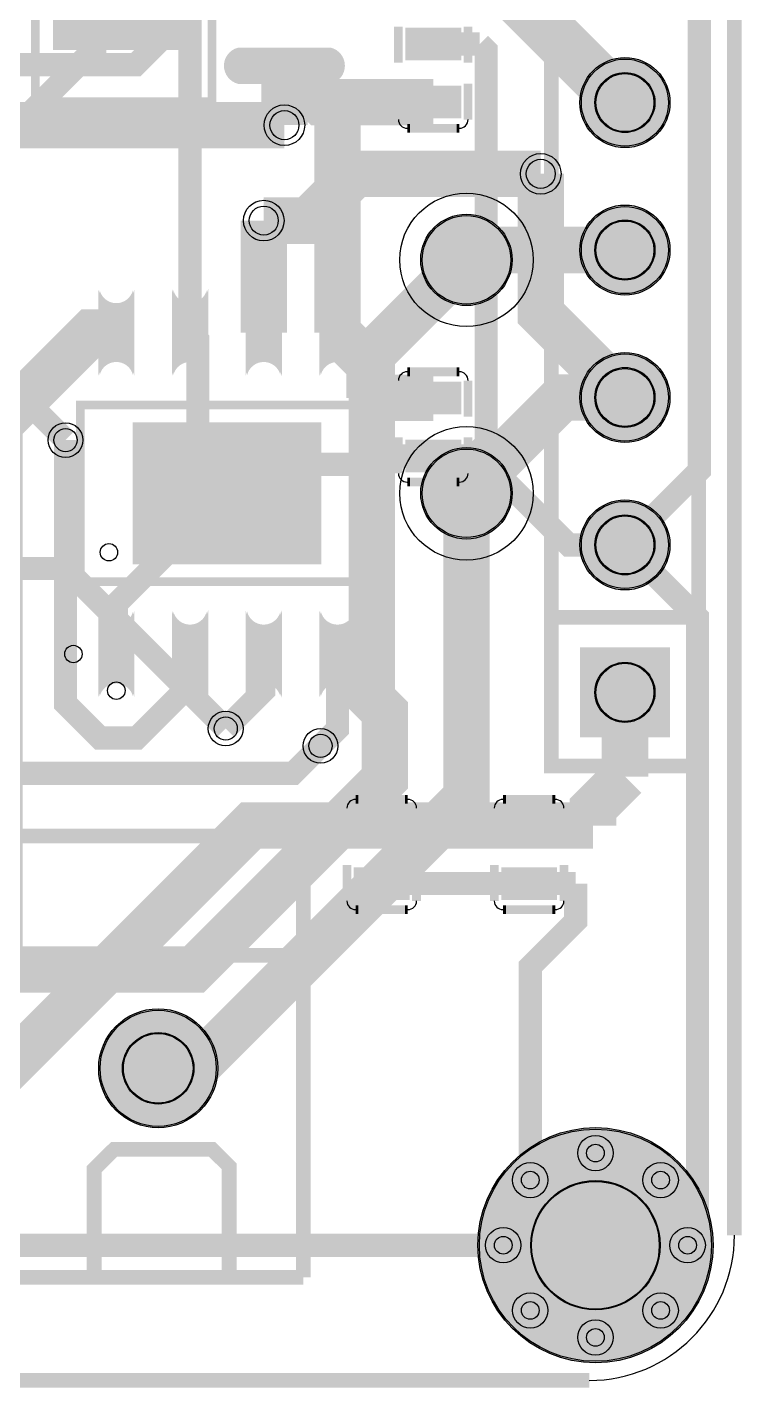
# Model space of a CAD drawing. Header units: millimetres. Extents: x -0.1 to 25.1, y -37.1 to 0.1.
# Drawn here: x 12.82 to 25.13, y -37.13 to -13.69 of the extents above; entities that cross this region are included whole.
import ezdxf

# ---------------------------------------------------------------- set-up
doc = ezdxf.new("R2010")
doc.units = ezdxf.units.MM
for name, color, linetype, true_color in [('BoardOutLine', 7, 'Continuous', 0xff00ff), ('BottomLayer', 7, 'Continuous', 0x0000ff), ('BottomPasteMaskLayer', 7, 'Continuous', 0x800000), ('BottomSilkLayer', 7, 'Continuous', 0x66cc33), ('BottomSolderMaskLayer', 7, 'Continuous', 0xaa00ff), ('Document', 7, 'Continuous', 0xffffff), ('Hole', 7, 'Continuous', 0x222222), ('Multi-Layer', 7, 'Continuous', 0xc0c0c0), ('TopLayer', 7, 'Continuous', 0xff0000), ('TopPasteMaskLayer', 7, 'Continuous', 0x808080), ('TopSilkLayer', 7, 'Continuous', 0xffcc00), ('TopSolderMaskLayer', 7, 'Continuous', 0x800080)]:
    doc.layers.add(name, color=color, linetype=linetype, true_color=true_color)

msp = doc.modelspace()

# ---------------------------------------------------------------- hatches: boundary and pattern name
at = {"layer": 'BottomLayer'}
for points in [[(19.621500000000026, -17.695418000000018, 1), (21.145500000000027, -17.695418000000018, 1)], [(19.621500000000026, -21.7170000000001, 1), (21.145500000000027, -21.7170000000001, 1)]]:
    msp.add_hatch(color=256, dxfattribs=at).paths.add_polyline_path(points)
at = {"layer": 'BottomPasteMaskLayer'}
for points in [[(19.621500000000026, -17.695418000000018, 1), (21.145500000000027, -17.695418000000018, 1)], [(19.621500000000026, -21.7170000000001, 1), (21.145500000000027, -21.7170000000001, 1)]]:
    msp.add_hatch(color=256, dxfattribs=at).paths.add_polyline_path(points)
at = {"layer": 'BottomSolderMaskLayer'}
for points in [[(22.338601499999918, -14.986000000000104, 1), (23.88939849999992, -14.986000000000104, 1)], [(22.338601499999918, -17.526000000000067, 1), (23.88939849999992, -17.526000000000067, 1)], [(19.59610000000003, -17.695418000000018, 1), (21.170900000000024, -17.695418000000018, 1)], [(22.338601499999918, -20.06600000000003, 1), (23.88939849999992, -20.06600000000003, 1)], [(19.59610000000003, -21.7170000000001, 1), (21.170900000000024, -21.7170000000001, 1)], [(22.338601499999918, -22.60600000000011, 1), (23.88939849999992, -22.60600000000011, 1)], [(22.338588369892364, -25.92138536989239), (22.338588369892364, -24.370588369892516), (23.889411630107475, -24.370588369892516), (23.889411630107475, -25.92138536989239)], [(14.046962000000004, -31.623000000000047, 1), (16.097758000000002, -31.623000000000047, 1)], [(20.58060399999988, -34.67100000000005, 1), (24.63139599999988, -34.67100000000005, 1)], [(22.30099679999988, -33.082992000000104, 1), (22.911003199999882, -33.082992000000104, 1)], [(21.178062799999893, -33.54806600000006, 1), (21.788069199999896, -33.54806600000006, 1)], [(23.423930800000093, -33.54806600000006, 1), (24.033937200000096, -33.54806600000006, 1)], [(20.712988799999934, -34.67100000000005, 1), (21.322995199999937, -34.67100000000005, 1)], [(23.889004800000052, -34.67100000000005, 1), (24.499011200000055, -34.67100000000005, 1)], [(21.178062799999893, -35.793934000000036, 1), (21.788069199999896, -35.793934000000036, 1)], [(23.423930800000093, -35.793934000000036, 1), (24.033937200000096, -35.793934000000036, 1)], [(22.30099679999988, -36.259007999999994, 1), (22.911003199999882, -36.259007999999994, 1)]]:
    msp.add_hatch(color=256, dxfattribs=at).paths.add_polyline_path(points)
at = {"layer": 'Document'}
msp.add_hatch(color=256, dxfattribs=at).paths.add_polyline_path([(16.342359999999985, -35.30600000000004), (16.342359999999985, -33.274), (16.08836000000008, -33.020000000000095), (14.183360000000107, -33.020000000000095), (13.929359999999974, -33.274), (13.929359999999974, -35.30600000000004), (14.056359999999927, -35.30600000000004), (14.056359999999927, -33.40100000000007), (14.31036000000006, -33.14700000000005), (15.9613599999999, -33.14700000000005), (16.215360000000032, -33.40100000000007), (16.215360000000032, -35.30600000000004)])
at = {"layer": 'Multi-Layer'}
for points in [[(22.36400149999992, -14.986000000000104, 1), (23.86399849999992, -14.986000000000104, 1)], [(22.36400149999992, -17.526000000000067, 1), (23.86399849999992, -17.526000000000067, 1)], [(22.36400149999992, -20.06600000000003, 1), (23.86399849999992, -20.06600000000003, 1)], [(22.36400149999992, -22.60600000000011, 1), (23.86399849999992, -22.60600000000011, 1)], [(22.363988799999902, -25.895985800000062), (22.363988799999902, -24.395988800000055), (23.864011199999936, -24.395988800000055), (23.864011199999936, -25.895985800000062)], [(14.072362000000004, -31.623000000000047, 1), (16.072358000000005, -31.623000000000047, 1)], [(20.60600399999988, -34.67100000000005, 1), (24.60599599999988, -34.67100000000005, 1)], [(22.30099679999988, -33.082992000000104, 1), (22.911003199999882, -33.082992000000104, 1)], [(21.178062799999893, -33.54806600000006, 1), (21.788069199999896, -33.54806600000006, 1)], [(23.423930800000093, -33.54806600000006, 1), (24.033937200000096, -33.54806600000006, 1)], [(20.712988799999934, -34.67100000000005, 1), (21.322995199999937, -34.67100000000005, 1)], [(23.889004800000052, -34.67100000000005, 1), (24.499011200000055, -34.67100000000005, 1)], [(21.178062799999893, -35.793934000000036, 1), (21.788069199999896, -35.793934000000036, 1)], [(23.423930800000093, -35.793934000000036, 1), (24.033937200000096, -35.793934000000036, 1)], [(22.30099679999988, -36.259007999999994, 1), (22.911003199999882, -36.259007999999994, 1)]]:
    msp.add_hatch(color=256, dxfattribs=at).paths.add_polyline_path(points)
at = {"layer": 'TopLayer'}
for points in [[(15.677997599999912, -10.846003200000041), (15.677997599999912, -14.045996800000012), (13.278002399999991, -14.045996800000012), (13.278002399999991, -10.846003200000041)], [(20.211922999999956, -13.728090400000042), (20.211922999999956, -14.228089400000044), (19.411924599999907, -14.228089400000044), (19.411924599999907, -13.728090400000042)], [(17.9791105999999, -14.0640054, -0.7853981633974483), (17.9791105999999, -14.637994599999999), (16.515105399999925, -14.637994599999999, -0.7853981633974483), (16.515105399999925, -14.0640054)], [(20.211922999999956, -14.728088400000047), (20.211922999999956, -15.22808740000005), (19.411924599999907, -15.22808740000005), (19.411924599999907, -14.728088400000047)], [(14.637994599999999, -18.215889400000037, -0.7853981633974483), (14.0640054, -18.215889400000037), (14.0640054, -19.67989460000001, -0.7853981633974483), (14.637994599999999, -19.67989460000001)], [(15.90799459999998, -18.215889400000037, -0.7853981633974483), (15.334005399999981, -18.215889400000037), (15.334005399999981, -19.67989460000001, -0.7853981633974483), (15.90799459999998, -19.67989460000001)], [(17.177994599999963, -18.215889400000037, -0.7853981633974483), (16.604005399999963, -18.215889400000037), (16.604005399999963, -19.67989460000001, -0.7853981633974483), (17.177994599999963, -19.67989460000001)], [(18.447994599999944, -18.215889400000037, -0.7853981633974483), (17.874005399999945, -18.215889400000037), (17.874005399999945, -19.67989460000001, -0.7853981633974483), (18.447994599999944, -19.67989460000001)], [(19.412077000000068, -20.323911600000088), (19.412077000000068, -19.82391259999997), (20.21207539999989, -19.82391259999997), (20.21207539999989, -20.323911600000088)], [(14.6560032000001, -20.517002400000024), (17.855996799999843, -20.517002400000024), (17.855996799999843, -22.91699760000006), (14.6560032000001, -22.91699760000006)], [(19.412077000000068, -21.323909600000093), (19.412077000000068, -20.82391060000009), (20.21207539999989, -20.82391060000009), (20.21207539999989, -21.323909600000093)], [(14.637994599999999, -23.75410540000007, -0.7853981633974483), (14.0640054, -23.75410540000007), (14.0640054, -25.218110600000045, -0.7853981633974483), (14.637994599999999, -25.218110600000045)], [(15.90799459999998, -23.75410540000007, -0.7853981633974483), (15.334005399999981, -23.75410540000007), (15.334005399999981, -25.218110600000045, -0.7853981633974483), (15.90799459999998, -25.218110600000045)], [(17.177994599999963, -23.75410540000007, -0.7853981633974483), (16.604005399999963, -23.75410540000007), (16.604005399999963, -25.218110600000045, -0.7853981633974483), (17.177994599999963, -25.218110600000045)], [(18.447994599999944, -23.75410540000007, -0.7853981633974483), (17.874005399999945, -23.75410540000007), (17.874005399999945, -25.218110600000045, -0.7853981633974483), (18.447994599999944, -25.218110600000045)], [(19.322922999999832, -27.19009040000003), (19.322922999999832, -27.690089400000033), (18.52292460000001, -27.690089400000033), (18.52292460000001, -27.19009040000003)], [(21.862922999999796, -27.19009040000003), (21.862922999999796, -27.690089400000033), (21.062924599999974, -27.690089400000033), (21.062924599999974, -27.19009040000003)], [(19.322922999999832, -28.190088400000036), (19.322922999999832, -28.690087400000152), (18.52292460000001, -28.690087400000152), (18.52292460000001, -28.190088400000036)], [(21.862922999999796, -28.190088400000036), (21.862922999999796, -28.690087400000152), (21.062924599999974, -28.690087400000152), (21.062924599999974, -28.190088400000036)]]:
    msp.add_hatch(color=256, dxfattribs=at).paths.add_polyline_path(points)
at = {"layer": 'TopPasteMaskLayer'}
for points in [[(15.677997599999912, -10.846003200000041), (15.677997599999912, -14.045996800000012), (13.278002399999991, -14.045996800000012), (13.278002399999991, -10.846003200000041)], [(20.211922999999956, -13.728090400000042), (20.211922999999956, -14.228089400000044), (19.411924599999907, -14.228089400000044), (19.411924599999907, -13.728090400000042)], [(17.9791105999999, -14.0640054, -0.7853981633974483), (17.9791105999999, -14.637994599999999), (16.515105399999925, -14.637994599999999, -0.7853981633974483), (16.515105399999925, -14.0640054)], [(20.211922999999956, -14.728088400000047), (20.211922999999956, -15.22808740000005), (19.411924599999907, -15.22808740000005), (19.411924599999907, -14.728088400000047)], [(14.637994599999999, -18.215889400000037, -0.7853981633974483), (14.0640054, -18.215889400000037), (14.0640054, -19.67989460000001, -0.7853981633974483), (14.637994599999999, -19.67989460000001)], [(15.90799459999998, -18.215889400000037, -0.7853981633974483), (15.334005399999981, -18.215889400000037), (15.334005399999981, -19.67989460000001, -0.7853981633974483), (15.90799459999998, -19.67989460000001)], [(17.177994599999963, -18.215889400000037, -0.7853981633974483), (16.604005399999963, -18.215889400000037), (16.604005399999963, -19.67989460000001, -0.7853981633974483), (17.177994599999963, -19.67989460000001)], [(18.447994599999944, -18.215889400000037, -0.7853981633974483), (17.874005399999945, -18.215889400000037), (17.874005399999945, -19.67989460000001, -0.7853981633974483), (18.447994599999944, -19.67989460000001)], [(19.412077000000068, -20.323911600000088), (19.412077000000068, -19.82391259999997), (20.21207539999989, -19.82391259999997), (20.21207539999989, -20.323911600000088)], [(14.6560032000001, -20.517002400000024), (17.855996799999843, -20.517002400000024), (17.855996799999843, -22.91699760000006), (14.6560032000001, -22.91699760000006)], [(19.412077000000068, -21.323909600000093), (19.412077000000068, -20.82391060000009), (20.21207539999989, -20.82391060000009), (20.21207539999989, -21.323909600000093)], [(14.637994599999999, -23.75410540000007, -0.7853981633974483), (14.0640054, -23.75410540000007), (14.0640054, -25.218110600000045, -0.7853981633974483), (14.637994599999999, -25.218110600000045)], [(15.90799459999998, -23.75410540000007, -0.7853981633974483), (15.334005399999981, -23.75410540000007), (15.334005399999981, -25.218110600000045, -0.7853981633974483), (15.90799459999998, -25.218110600000045)], [(17.177994599999963, -23.75410540000007, -0.7853981633974483), (16.604005399999963, -23.75410540000007), (16.604005399999963, -25.218110600000045, -0.7853981633974483), (17.177994599999963, -25.218110600000045)], [(18.447994599999944, -23.75410540000007, -0.7853981633974483), (17.874005399999945, -23.75410540000007), (17.874005399999945, -25.218110600000045, -0.7853981633974483), (18.447994599999944, -25.218110600000045)], [(19.322922999999832, -27.19009040000003), (19.322922999999832, -27.690089400000033), (18.52292460000001, -27.690089400000033), (18.52292460000001, -27.19009040000003)], [(21.862922999999796, -27.19009040000003), (21.862922999999796, -27.690089400000033), (21.062924599999974, -27.690089400000033), (21.062924599999974, -27.19009040000003)], [(19.322922999999832, -28.190088400000036), (19.322922999999832, -28.690087400000152), (18.52292460000001, -28.690087400000152), (18.52292460000001, -28.190088400000036)], [(21.862922999999796, -28.190088400000036), (21.862922999999796, -28.690087400000152), (21.062924599999974, -28.690087400000152), (21.062924599999974, -28.190088400000036)]]:
    msp.add_hatch(color=256, dxfattribs=at).paths.add_polyline_path(points)
at = {"layer": 'TopSolderMaskLayer'}
for points in [[(15.697047600000019, -10.812136533333387), (15.697047600000019, -14.079863466666666), (13.258952400000112, -14.079863466666666), (13.258952400000112, -10.812136533333387)], [(20.293187516128796, -13.696335561290311), (20.293187516128796, -14.25983456129029), (19.33062911612899, -14.25983456129029), (19.33062911612899, -13.696335561290311)], [(18.043895324311848, -14.0386054, -0.7853981633974483), (18.043895324311848, -14.663394599999998), (16.450320675688204, -14.663394599999998, -0.7853981633974483), (16.450320675688204, -14.0386054)], [(22.338601499999918, -14.986000000000104, 1), (23.88939849999992, -14.986000000000104, 1)], [(20.293187516128796, -14.696333561290317), (20.293187516128796, -15.259832561290409), (19.33062911612899, -15.259832561290409), (19.33062911612899, -14.696333561290317)], [(22.338601499999918, -17.526000000000067, 1), (23.88939849999992, -17.526000000000067, 1)], [(14.663394599999998, -18.197643161404017, -0.7853981633974483), (14.0386054, -18.197643161404017), (14.0386054, -19.698140838596146, -0.7853981633974483), (14.663394599999998, -19.698140838596146)], [(15.93339459999998, -18.197643161404017, -0.7853981633974483), (15.308605399999982, -18.197643161404017), (15.308605399999982, -19.698140838596146, -0.7853981633974483), (15.93339459999998, -19.698140838596146)], [(17.203394599999964, -18.197643161404017, -0.7853981633974483), (16.57860539999996, -18.197643161404017), (16.57860539999996, -19.698140838596146, -0.7853981633974483), (17.203394599999964, -19.698140838596146)], [(18.473394599999946, -18.197643161404017, -0.7853981633974483), (17.848605399999943, -18.197643161404017), (17.848605399999943, -19.698140838596146, -0.7853981633974483), (18.473394599999946, -19.698140838596146)], [(22.338601499999918, -20.06600000000003, 1), (23.88939849999992, -20.06600000000003, 1)], [(19.330812483871227, -20.355666438709818), (19.330812483871227, -19.792167438709726), (20.293370883870807, -19.792167438709726), (20.293370883870807, -20.355666438709818)], [(14.63060320000011, -20.491602400000033), (17.881396799999834, -20.491602400000033), (17.881396799999834, -22.94239760000005), (14.63060320000011, -22.94239760000005)], [(19.330812483871227, -21.355664438709823), (19.330812483871227, -20.792165438709844), (20.293370883870807, -20.792165438709844), (20.293370883870807, -21.355664438709823)], [(22.338601499999918, -22.60600000000011, 1), (23.88939849999992, -22.60600000000011, 1)], [(14.663394599999998, -23.73585916140405, -0.7853981633974483), (14.0386054, -23.73585916140405), (14.0386054, -25.23635683859618, -0.7853981633974483), (14.663394599999998, -25.23635683859618)], [(15.93339459999998, -23.73585916140405, -0.7853981633974483), (15.308605399999982, -23.73585916140405), (15.308605399999982, -25.23635683859618, -0.7853981633974483), (15.93339459999998, -25.23635683859618)], [(17.203394599999964, -23.73585916140405, -0.7853981633974483), (16.57860539999996, -23.73585916140405), (16.57860539999996, -25.23635683859618, -0.7853981633974483), (17.203394599999964, -25.23635683859618)], [(18.473394599999946, -23.73585916140405, -0.7853981633974483), (17.848605399999943, -23.73585916140405), (17.848605399999943, -25.23635683859618, -0.7853981633974483), (18.473394599999946, -25.23635683859618)], [(22.338588369892364, -25.92138536989239), (22.338588369892364, -24.370588369892516), (23.889411630107475, -24.370588369892516), (23.889411630107475, -25.92138536989239)], [(19.4041875161289, -27.1583355612903), (19.4041875161289, -27.72183456129028), (18.441629116129093, -27.72183456129028), (18.441629116129093, -27.1583355612903)], [(21.944187516128864, -27.1583355612903), (21.944187516128864, -27.72183456129028), (20.981629116129056, -27.72183456129028), (20.981629116129056, -27.1583355612903)], [(19.4041875161289, -28.158333561290306), (19.4041875161289, -28.721832561290398), (18.441629116129093, -28.721832561290398), (18.441629116129093, -28.158333561290306)], [(21.944187516128864, -28.158333561290306), (21.944187516128864, -28.721832561290398), (20.981629116129056, -28.721832561290398), (20.981629116129056, -28.158333561290306)], [(14.046962000000004, -31.623000000000047, 1), (16.097758000000002, -31.623000000000047, 1)], [(20.58060399999988, -34.67100000000005, 1), (24.63139599999988, -34.67100000000005, 1)], [(22.30099679999988, -33.082992000000104, 1), (22.911003199999882, -33.082992000000104, 1)], [(21.178062799999893, -33.54806600000006, 1), (21.788069199999896, -33.54806600000006, 1)], [(23.423930800000093, -33.54806600000006, 1), (24.033937200000096, -33.54806600000006, 1)], [(20.712988799999934, -34.67100000000005, 1), (21.322995199999937, -34.67100000000005, 1)], [(23.889004800000052, -34.67100000000005, 1), (24.499011200000055, -34.67100000000005, 1)], [(21.178062799999893, -35.793934000000036, 1), (21.788069199999896, -35.793934000000036, 1)], [(23.423930800000093, -35.793934000000036, 1), (24.033937200000096, -35.793934000000036, 1)], [(22.30099679999988, -36.259007999999994, 1), (22.911003199999882, -36.259007999999994, 1)]]:
    msp.add_hatch(color=256, dxfattribs=at).paths.add_polyline_path(points)

# ---------------------------------------------------------------- linework, layer by layer
at = {"layer": 'BoardOutLine', "const_width": 0.254}
for points in [[(25.00000079999984, -2.4999950000001263), (25.00000079999984, -34.50000720000003)], [(22.50000579999994, -37.00000220000004), (2.4999950000000126, -37.00000220000004)]]:
    msp.add_lwpolyline(points, dxfattribs=at)
at = {"layer": 'BoardOutLine'}
msp.add_arc((22.50000579999994, -34.50000720000014), 2.4999949999999997, 270, 0, dxfattribs=at)
at = {"layer": 'BottomLayer'}
for points, const_width in [([(23.11399999999992, -9.906000000000063), (16.908780000000093, -3.7007800000001225), (14.19326599999988, -3.7007800000001225), (13.299440000000118, -4.594605999999999), (13.299440000000118, -8.523732000000109), (15.807435999999939, -11.031728000000044), (15.807435999999939, -13.210794000000078), (14.686788000000092, -14.331442000000038), (9.199117999999885, -14.331442000000038), (8.636761999999976, -14.89379800000006), (8.636761999999976, -16.384524000000056), (10.42111199999988, -18.168874000000073), (10.42314399999998, -18.168874000000073)], 0.3999992), ([(23.11399999999992, -14.986000000000104), (22.986999999999966, -14.986000000000104), (20.32000000000005, -12.319000000000074)], 0.7999984), ([(17.247107999999912, -15.37462000000005), (9.752075999999875, -15.37462000000005), (9.609581999999932, -15.232126000000108)], 0.7999984), ([(16.890999999999963, -17.01927000000012), (17.658587999999895, -17.01927000000012), (18.464783999999895, -16.21307400000012), (21.663151999999968, -16.21307400000012)], 0.7999984), ([(10.072369999999978, -31.623000000000047), (11.77315400000009, -29.92221600000005), (15.690341999999987, -29.92221600000005), (18.976847999999904, -26.635710000000017), (18.976847999999904, -25.48331200000007), (18.752566, -25.259030000000052), (18.752566, -19.326352000000156), (20.383500000000026, -17.695418000000018)], 0.7999984), ([(20.383500000000026, -17.695418000000018), (20.552917999999977, -17.526000000000067), (23.11399999999992, -17.526000000000067)], 0.7999984), ([(4.825999999999908, -19.48180000000002), (12.157963999999879, -19.48180000000002), (13.476223999999888, -20.80006000000003)], 0.3999992), ([(23.11399999999992, -20.06600000000003), (22.034499999999866, -20.06600000000003), (20.383500000000026, -21.7170000000001)], 0.7999984), ([(15.072360000000003, -31.623000000000047), (15.714726000000041, -31.623000000000047), (20.383500000000026, -26.954226000000062), (20.383500000000026, -21.7170000000001)], 0.7999984), ([(16.75612599999988, -22.21712600000012), (15.756128000000103, -22.21712600000012)], 0.3999992), ([(4.825999999999908, -23.01240000000007), (13.478255999999988, -23.01240000000007), (16.23567999999989, -25.769824000000085)], 0.3999992), ([(4.825999999999908, -26.543000000000006), (17.39493600000003, -26.543000000000006), (17.869154000000094, -26.068782000000056)], 0.3999992), ([(21.017991999999936, -34.67100000000005), (10.917427999999859, -34.67100000000005), (6.896100000000047, -30.649672000000123), (6.896100000000047, -29.350208000000066)], 0.3999992), ([(21.483065999999894, -33.54806600000006), (22.140925999999922, -33.54806600000006), (22.60599999999988, -33.082992000000104)], 0.3999992), ([(23.728934000000095, -33.54806600000006), (23.071074000000067, -33.54806600000006), (22.60599999999988, -33.082992000000104)], 0.3999992), ([(21.017991999999936, -34.67100000000005), (22.60599999999988, -34.67100000000005)], 0.3999992), ([(24.194008000000053, -34.67100000000005), (22.60599999999988, -34.67100000000005)], 0.3999992), ([(21.483065999999894, -35.793934000000036), (21.948139999999853, -36.259007999999994), (22.60599999999988, -36.259007999999994)], 0.3999992), ([(23.728934000000095, -35.793934000000036), (23.071074000000067, -35.793934000000036), (22.60599999999988, -36.259007999999994)], 0.3999992)]:
    msp.add_lwpolyline(points, dxfattribs=dict(at, const_width=const_width))
for centre in [(20.383500000000026, -17.695418000000018), (20.383500000000026, -21.7170000000001)]:
    msp.add_circle(centre, 0.762, dxfattribs=at)
at = {"layer": 'BottomPasteMaskLayer'}
for centre in [(20.383500000000026, -17.695418000000018), (20.383500000000026, -21.7170000000001)]:
    msp.add_circle(centre, 0.762, dxfattribs=at)
at = {"layer": 'BottomSilkLayer'}
for centre in [(20.383500000000026, -17.695418000000018), (20.383500000000026, -21.7170000000001)]:
    msp.add_circle(centre, 1.1501119999999998, dxfattribs=at)
at = {"layer": 'BottomSolderMaskLayer'}
for centre, radius in [((23.11399999999992, -14.986000000000104), 0.7753985000000001), ((23.11399999999992, -14.986000000000104), 0.5169323333333333), ((23.11399999999992, -17.526000000000067), 0.7753985000000001), ((20.383500000000026, -17.695418000000018), 0.7873999999999999), ((23.11399999999992, -17.526000000000067), 0.5169323333333333), ((23.11399999999992, -20.06600000000003), 0.7753985000000001), ((23.11399999999992, -20.06600000000003), 0.5169323333333333), ((20.383500000000026, -21.7170000000001), 0.7873999999999999), ((23.11399999999992, -22.60600000000011), 0.7753985000000001), ((23.11399999999992, -22.60600000000011), 0.5169323333333333), ((23.11399999999992, -25.146000000000072), 0.5169323333333333), ((15.072360000000003, -31.623000000000047), 1.025398), ((15.072360000000003, -31.623000000000047), 0.6152388000000002), ((22.60599999999988, -34.67100000000005), 2.0253959999999998), ((22.60599999999988, -33.082992000000104), 0.30500320000000003), ((22.60599999999988, -33.082992000000104), 0.15250160000000001), ((21.483065999999894, -33.54806600000006), 0.30500320000000003), ((23.728934000000095, -33.54806600000006), 0.30500320000000003), ((21.482989799999928, -33.547989800000096), 0.15250160000000001), ((23.72901020000006, -33.547989800000096), 0.15250160000000001), ((22.60599999999988, -34.67100000000005), 1.1139678), ((21.017991999999936, -34.67100000000005), 0.30500320000000003), ((24.194008000000053, -34.67100000000005), 0.30500320000000003), ((21.017991999999936, -34.67100000000005), 0.15250160000000001), ((24.194008000000053, -34.67100000000005), 0.15250160000000001), ((21.483065999999894, -35.793934000000036), 0.30500320000000003), ((23.728934000000095, -35.793934000000036), 0.30500320000000003), ((21.482989799999928, -35.7940102), 0.15250160000000001), ((23.72901020000006, -35.7940102), 0.15250160000000001), ((22.60599999999988, -36.259007999999994), 0.30500320000000003), ((22.60599999999988, -36.259007999999994), 0.15250160000000001)]:
    msp.add_circle(centre, radius, dxfattribs=at)
at = {"layer": 'Document'}
msp.add_circle((14.350999999999999, -25.117044000000078), 0.150114, dxfattribs=at)
at = {"layer": 'Hole'}
for centre, radius in [((17.247107999999912, -15.37462000000005), 0.2500122), ((21.663151999999968, -16.21307400000012), 0.2500122), ((16.890999999999963, -17.01927000000012), 0.2500122), ((13.476223999999888, -20.80006000000003), 0.1999996), ((16.23567999999989, -25.769824000000085), 0.1999996), ((17.869154000000094, -26.068782000000056), 0.1999996)]:
    msp.add_circle(centre, radius, dxfattribs=at)
at = {"layer": 'Multi-Layer'}
for centre, radius in [((23.11399999999992, -14.986000000000104), 0.7499985), ((23.11399999999992, -14.986000000000104), 0.49999899999999997), ((17.247107999999912, -15.37462000000005), 0.350012), ((21.663151999999968, -16.21307400000012), 0.350012), ((16.890999999999963, -17.01927000000012), 0.350012), ((23.11399999999992, -17.526000000000067), 0.7499985), ((23.11399999999992, -17.526000000000067), 0.49999899999999997), ((23.11399999999992, -20.06600000000003), 0.7499985), ((23.11399999999992, -20.06600000000003), 0.49999899999999997), ((13.476223999999888, -20.80006000000003), 0.2999994), ((23.11399999999992, -22.60600000000011), 0.7499985), ((23.11399999999992, -22.60600000000011), 0.49999899999999997), ((23.11399999999992, -25.146000000000072), 0.49999899999999997), ((16.23567999999989, -25.769824000000085), 0.2999994), ((17.869154000000094, -26.068782000000056), 0.2999994), ((15.072360000000003, -31.623000000000047), 0.9999979999999999), ((15.072360000000003, -31.623000000000047), 0.5999988), ((22.60599999999988, -34.67100000000005), 1.9999959999999999), ((22.60599999999988, -33.082992000000104), 0.30500320000000003), ((22.60599999999988, -33.082992000000104), 0.15250160000000001), ((21.483065999999894, -33.54806600000006), 0.30500320000000003), ((23.728934000000095, -33.54806600000006), 0.30500320000000003), ((21.482989799999928, -33.547989800000096), 0.15250160000000001), ((23.72901020000006, -33.547989800000096), 0.15250160000000001), ((22.60599999999988, -34.67100000000005), 1.0999978000000001), ((21.017991999999936, -34.67100000000005), 0.30500320000000003), ((24.194008000000053, -34.67100000000005), 0.30500320000000003), ((21.017991999999936, -34.67100000000005), 0.15250160000000001), ((24.194008000000053, -34.67100000000005), 0.15250160000000001), ((21.483065999999894, -35.793934000000036), 0.30500320000000003), ((23.728934000000095, -35.793934000000036), 0.30500320000000003), ((21.482989799999928, -35.7940102), 0.15250160000000001), ((23.72901020000006, -35.7940102), 0.15250160000000001), ((22.60599999999988, -36.259007999999994), 0.30500320000000003), ((22.60599999999988, -36.259007999999994), 0.15250160000000001)]:
    msp.add_circle(centre, radius, dxfattribs=at)
at = {"layer": 'TopLayer'}
for points, const_width in [([(23.11399999999992, -7.366000000000099), (24.396445999999855, -8.648446000000035), (24.396445999999855, -21.32355400000006), (23.11399999999992, -22.60600000000011)], 0.3999992), ([(17.247107999999912, -13.081000000000017), (17.437099999999987, -12.891008000000056), (21.0190080000001, -12.891008000000056), (23.11399999999992, -14.986000000000104)], 0.7999984), ([(11.570969999999875, -16.46148600000015), (13.977874000000043, -14.054582000000096), (13.977874000000043, -12.94612600000005)], 0.3999992), ([(14.977872000000048, -12.94612600000005), (15.620999999999981, -13.589254000000096), (15.620999999999981, -18.947892000000024)], 0.3999992), ([(19.812000000000012, -13.978128000000083), (20.612608000000023, -13.978128000000083)], 0.3999992), ([(20.51253199999985, -21.07387200000005), (20.722081999999887, -20.864322000000016), (20.722081999999887, -14.08760200000006), (20.612608000000023, -13.978128000000083)], 0.3999992), ([(17.247107999999912, -14.350999999999999), (17.874234, -14.978126000000088), (18.160999999999945, -14.978126000000088)], 0.7999984), ([(17.247107999999912, -14.350999999999999), (17.247107999999912, -15.37462000000005)], 0.7999984), ([(18.160999999999945, -14.978126000000088), (18.160999999999945, -18.947892000000024)], 0.7999984), ([(18.160999999999945, -14.978126000000088), (19.812000000000012, -14.978126000000088)], 0.7999984), ([(23.11399999999992, -20.06600000000003), (21.663151999999968, -18.61515200000008), (21.663151999999968, -16.21307400000012)], 0.7999984), ([(16.890999999999963, -18.947892000000024), (16.890999999999963, -17.01927000000012)], 0.7999984), ([(6.971030000000042, -17.228058000000146), (4.899659999999926, -19.299428000000034), (4.899659999999926, -28.91993200000013), (9.331706000000054, -33.35197800000003), (10.753851999999938, -33.35197800000003), (16.665701999999897, -27.440128000000072), (18.922999999999888, -27.440128000000072)], 0.7999984), ([(14.350999999999999, -18.947892000000024), (13.913611999999944, -18.947892000000024), (12.340082000000052, -20.52142200000003), (12.340082000000052, -29.355288000000087), (10.072369999999978, -31.623000000000047)], 0.7999984), ([(15.756128000000103, -21.217128000000116), (15.756128000000103, -19.083020000000033), (15.620999999999981, -18.947892000000024)], 0.3999992), ([(18.160999999999945, -18.947892000000024), (18.71167200000002, -19.4985640000001), (18.71167200000002, -20.073874000000046)], 0.7999984), ([(19.812000000000012, -20.073874000000046), (18.71167200000002, -20.073874000000046)], 0.7999984), ([(15.620999999999981, -24.48610800000006), (15.620999999999981, -25.015190000000075), (14.704313999999954, -25.931876000000102), (14.070329999999899, -25.931876000000102), (13.476223999999888, -25.33777000000009), (13.476223999999888, -20.80006000000003)], 0.3999992), ([(15.756128000000103, -21.7170000000001), (15.756128000000103, -21.217128000000116)], 0.3999992), ([(16.75612599999988, -21.217128000000116), (18.868389999999977, -21.217128000000116), (19.01164600000004, -21.07387200000005)], 0.3999992), ([(16.75612599999988, -22.21712600000012), (16.75612599999988, -21.217128000000116)], 0.3999992), ([(19.812000000000012, -21.07387200000005), (19.01164600000004, -21.07387200000005)], 0.3999992), ([(19.812000000000012, -21.07387200000005), (20.51253199999985, -21.07387200000005)], 0.3999992), ([(20.51253199999985, -21.07387200000005), (20.612608000000023, -21.07387200000005)], 0.3999992), ([(23.11399999999992, -22.60600000000011), (22.14473600000008, -22.60600000000011), (20.612608000000023, -21.07387200000005)], 0.3999992), ([(15.756128000000103, -21.7170000000001), (16.255999999999972, -21.7170000000001)], 0.3999992), ([(15.756128000000103, -22.21712600000012), (15.756128000000103, -21.7170000000001)], 0.3999992), ([(15.756128000000103, -22.21712600000012), (14.350999999999999, -23.62225400000011), (14.350999999999999, -24.48610800000006)], 0.3999992), ([(24.194008000000053, -34.67100000000005), (24.36469599999998, -34.50031200000001), (24.36469599999998, -23.856696000000056), (23.11399999999992, -22.60600000000011)], 0.3999992), ([(16.23567999999989, -25.769824000000085), (16.890999999999963, -25.114504000000125), (16.890999999999963, -24.48610800000006)], 0.3999992), ([(17.869154000000094, -26.068782000000056), (18.160999999999945, -25.77693600000009), (18.160999999999945, -24.48610800000006)], 0.3999992), ([(23.11399999999992, -25.146000000000072), (23.11399999999992, -26.596593999999982)], 0.7999984), ([(23.11399999999992, -26.596593999999982), (22.563581999999883, -27.14701200000013), (22.563581999999883, -27.440128000000072)], 0.7999984), ([(21.46300000000008, -27.440128000000072), (18.922999999999888, -27.440128000000072)], 0.7999984), ([(22.013418000000115, -27.440128000000072), (21.46300000000008, -27.440128000000072)], 0.7999984), ([(22.013418000000115, -27.440128000000072), (22.563581999999883, -27.440128000000072)], 0.7999984), ([(21.46300000000008, -28.440126000000078), (18.922999999999888, -28.440126000000078)], 0.3999992), ([(21.53869199999997, -28.440126000000078), (21.46300000000008, -28.440126000000078)], 0.3999992), ([(21.483065999999894, -33.54806600000006), (21.483065999999894, -29.871162000000027), (22.26360800000009, -29.090620000000058), (22.26360800000009, -28.440126000000078)], 0.3999992), ([(21.53869199999997, -28.440126000000078), (22.26360800000009, -28.440126000000078)], 0.3999992), ([(22.60599999999988, -33.082992000000104), (22.60599999999988, -34.67100000000005)], 0.3999992), ([(22.60599999999988, -36.259007999999994), (22.60599999999988, -34.67100000000005)], 0.3999992)]:
    msp.add_lwpolyline(points, dxfattribs=dict(at, const_width=const_width))
at = {"layer": 'TopSilkLayer'}
for points, const_width in [([(21.843999999999937, -6.096025400000144), (24.3839999999999, -6.096025400000144), (24.3839999999999, -26.415974600000027), (21.843999999999937, -26.415974600000027), (21.843999999999937, -6.096025400000144)], 0.254), ([(12.956590800000072, -9.91979219999996), (15.999409199999832, -9.91979219999996), (15.999409199999832, -14.972207800000092), (12.956590800000072, -14.972207800000092), (12.956590800000072, -9.91979219999996)], 0.1524), ([(13.729792199999906, -23.23840919999998), (13.729792199999906, -20.195590800000105), (18.782207800000037, -20.195590800000105), (18.782207800000037, -23.23840919999998), (13.729792199999906, -23.23840919999998)], 0.1524)]:
    msp.add_lwpolyline(points, close=True, dxfattribs=dict(at, const_width=const_width))
for points, const_width in [([(19.21192499999995, -14.297914000000105), (19.21192499999995, -13.678001600000016)], 0.15001240000000002), ([(20.411973399999965, -14.297914000000105), (20.411973399999965, -13.678001600000016)], 0.15001240000000002), ([(19.21192499999995, -14.657959000000119), (19.21192499999995, -15.277998400000115)], 0.15001240000000002), ([(20.411973399999965, -14.657959000000119), (20.411973399999965, -15.277998400000115)], 0.15001240000000002), ([(19.361886600000048, -15.427959999999985), (19.412000799999873, -15.427959999999985)], 0.15001240000000002), ([(20.21197380000001, -15.427959999999985), (19.412000799999873, -15.427959999999985)], 0.15001240000000002), ([(20.262011800000096, -15.427959999999985), (20.21197380000001, -15.427959999999985)], 0.15001240000000002), ([(19.361988199999928, -19.62404000000015), (19.412026200000014, -19.62404000000015)], 0.15001240000000002), ([(19.412026200000014, -19.62404000000015), (20.21199920000015, -19.62404000000015)], 0.15001240000000002), ([(20.262113399999976, -19.62404000000015), (20.21199920000015, -19.62404000000015)], 0.15001240000000002), ([(19.21202660000006, -20.394041000000016), (19.21202660000006, -19.77400160000002)], 0.15001240000000002), ([(20.412075000000073, -20.394041000000016), (20.412075000000073, -19.77400160000002)], 0.15001240000000002), ([(19.21202660000006, -20.75408600000003), (19.21202660000006, -21.37399840000012)], 0.15001240000000002), ([(20.412075000000073, -20.75408600000003), (20.412075000000073, -21.37399840000012)], 0.15001240000000002), ([(19.36211519999995, -21.52408700000001), (19.412026200000014, -21.52408700000001)], 0.15001240000000002), ([(19.412026200000014, -21.52408700000001), (20.21199920000015, -21.52408700000001)], 0.15001240000000002), ([(20.261986399999955, -21.52408700000001), (20.21199920000015, -21.52408700000001)], 0.15001240000000002), ([(21.843999999999937, -23.852479600000038), (24.3839999999999, -23.852479600000038)], 0.254), ([(18.473013599999945, -26.989913000000115), (18.523000799999977, -26.989913000000115)], 0.15001240000000002), ([(19.322973800000113, -26.989913000000115), (18.523000799999977, -26.989913000000115)], 0.15001240000000002), ([(19.37288479999995, -26.989913000000115), (19.322973800000113, -26.989913000000115)], 0.15001240000000002), ([(21.01301359999991, -26.989913000000115), (21.06300079999994, -26.989913000000115)], 0.15001240000000002), ([(21.862973800000077, -26.989913000000115), (21.06300079999994, -26.989913000000115)], 0.15001240000000002), ([(21.912884799999915, -26.989913000000115), (21.862973800000077, -26.989913000000115)], 0.15001240000000002), ([(18.322924999999827, -27.759914000000094), (18.322924999999827, -27.140001600000005)], 0.15001240000000002), ([(19.52297340000007, -27.759914000000094), (19.52297340000007, -27.140001600000005)], 0.15001240000000002), ([(20.86292500000002, -27.759914000000094), (20.86292500000002, -27.140001600000005)], 0.15001240000000002), ([(22.062973400000033, -27.759914000000094), (22.062973400000033, -27.140001600000005)], 0.15001240000000002), ([(17.572380400000043, -27.622957200000087), (7.572375000000079, -27.622957200000087)], 0.254), ([(17.572380400000043, -35.222992800000156), (17.572380400000043, -27.622957200000087)], 0.254), ([(18.322924999999827, -28.119959000000108), (18.322924999999827, -28.739998400000104)], 0.15001240000000002), ([(19.52297340000007, -28.119959000000108), (19.52297340000007, -28.739998400000104)], 0.15001240000000002), ([(20.86292500000002, -28.119959000000108), (20.86292500000002, -28.739998400000104)], 0.15001240000000002), ([(22.062973400000033, -28.119959000000108), (22.062973400000033, -28.739998400000104)], 0.15001240000000002), ([(18.472886599999924, -28.889959999999974), (18.523000799999977, -28.889959999999974)], 0.15001240000000002), ([(19.322973800000113, -28.889959999999974), (18.523000799999977, -28.889959999999974)], 0.15001240000000002), ([(19.373011799999972, -28.889959999999974), (19.322973800000113, -28.889959999999974)], 0.15001240000000002), ([(21.012886599999888, -28.889959999999974), (21.06300079999994, -28.889959999999974)], 0.15001240000000002), ([(21.862973800000077, -28.889959999999974), (21.06300079999994, -28.889959999999974)], 0.15001240000000002), ([(21.913011799999936, -28.889959999999974), (21.862973800000077, -28.889959999999974)], 0.15001240000000002), ([(17.572380400000043, -29.676217000000065), (7.572375000000079, -29.676217000000065)], 0.254), ([(16.295369999999934, -35.222180000000094), (16.295369999999934, -33.3121000000001), (16.000729999999862, -33.020000000000095), (14.31162999999981, -33.020000000000095), (13.968729999999937, -33.36036000000013), (13.968729999999937, -35.222180000000094)], 0.254), ([(17.572380400000043, -35.222992800000156), (7.572375000000079, -35.222992800000156)], 0.254)]:
    msp.add_lwpolyline(points, dxfattribs=dict(at, const_width=const_width))
for centre in [(14.224000000000046, -22.73300000000006), (13.611606000000052, -24.48610800000006)]:
    msp.add_circle(centre, 0.150114, dxfattribs=at)
for centre, radius, start, end in [((19.361886600000048, -15.277998400000115), 0.1499616, 180, 270), ((20.262011800000096, -15.277998400000115), 0.1499616, 270, 0), ((19.361988200000155, -19.77400160000002), 0.1499616, 90, 180), ((20.262113400000203, -19.77400160000002), 0.1499616, 0, 90), ((19.362115200000176, -21.37399840000012), 0.1500886, 180, 270), ((20.261986399999955, -21.37399840000012), 0.1500886, 270, 0), ((18.473013599999945, -27.140001600000005), 0.1500886, 90, 180), ((19.37288480000018, -27.140001600000005), 0.1500886, 0, 90), ((21.01301359999991, -27.140001600000005), 0.1500886, 90, 180), ((21.912884800000143, -27.140001600000005), 0.1500886, 0, 90), ((18.472886599999924, -28.739998400000104), 0.1499616, 180, 270), ((19.373011799999972, -28.739998400000104), 0.1499616, 270, 0), ((21.01288659999966, -28.739998400000104), 0.1499616, 180, 270), ((21.913011799999936, -28.739998400000104), 0.1499616, 270, 0)]:
    msp.add_arc(centre, radius, start, end, dxfattribs=at)
at = {"layer": 'TopSolderMaskLayer'}
for centre, radius in [((23.11399999999992, -14.986000000000104), 0.7753985000000001), ((23.11399999999992, -14.986000000000104), 0.5169323333333333), ((23.11399999999992, -17.526000000000067), 0.7753985000000001), ((23.11399999999992, -17.526000000000067), 0.5169323333333333), ((23.11399999999992, -20.06600000000003), 0.7753985000000001), ((23.11399999999992, -20.06600000000003), 0.5169323333333333), ((23.11399999999992, -22.60600000000011), 0.7753985000000001), ((23.11399999999992, -22.60600000000011), 0.5169323333333333), ((23.11399999999992, -25.146000000000072), 0.5169323333333333), ((15.072360000000003, -31.623000000000047), 1.025398), ((15.072360000000003, -31.623000000000047), 0.6152388000000002), ((22.60599999999988, -34.67100000000005), 2.0253959999999998), ((22.60599999999988, -33.082992000000104), 0.30500320000000003), ((22.60599999999988, -33.082992000000104), 0.15250160000000001), ((21.483065999999894, -33.54806600000006), 0.30500320000000003), ((23.728934000000095, -33.54806600000006), 0.30500320000000003), ((21.482989799999928, -33.547989800000096), 0.15250160000000001), ((23.72901020000006, -33.547989800000096), 0.15250160000000001), ((22.60599999999988, -34.67100000000005), 1.1139678), ((21.017991999999936, -34.67100000000005), 0.30500320000000003), ((24.194008000000053, -34.67100000000005), 0.30500320000000003), ((21.017991999999936, -34.67100000000005), 0.15250160000000001), ((24.194008000000053, -34.67100000000005), 0.15250160000000001), ((21.483065999999894, -35.793934000000036), 0.30500320000000003), ((23.728934000000095, -35.793934000000036), 0.30500320000000003), ((21.482989799999928, -35.7940102), 0.15250160000000001), ((23.72901020000006, -35.7940102), 0.15250160000000001), ((22.60599999999988, -36.259007999999994), 0.30500320000000003), ((22.60599999999988, -36.259007999999994), 0.15250160000000001)]:
    msp.add_circle(centre, radius, dxfattribs=at)

doc.saveas('drawing.dxf')
